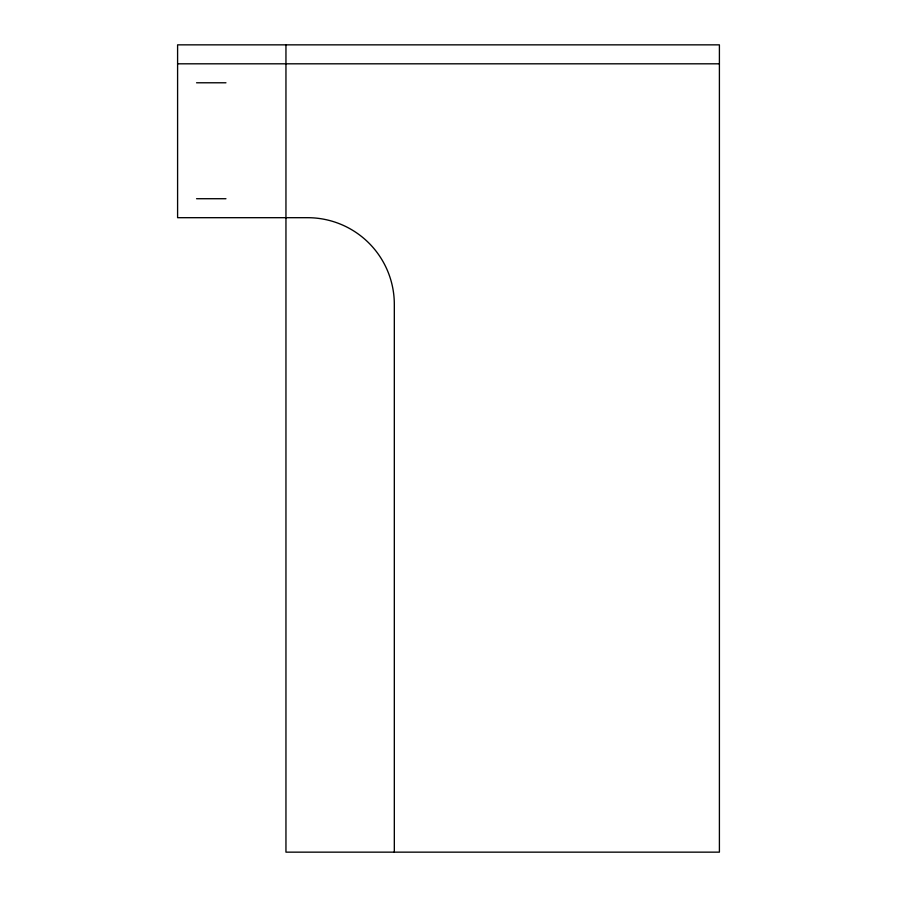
<?xml version="1.0" encoding="UTF-8"?>
<svg xmlns="http://www.w3.org/2000/svg" width="897" height="897" viewBox="0 0 897 897"><rect width="100%" height="100%" fill="white"/><g stroke="black" fill="none" stroke-linecap="round" stroke-linejoin="round"><path stroke-width="1.35" d="M177.595 63.81L719.405 63.81M196.555 82.782L225.954 82.782M196.555 198.719L225.954 198.719M394.321 852.15L394.321 304.375A86.695 86.695 0 0 0 307.626 217.691L177.595 217.691L177.595 44.85L719.405 44.85L719.405 852.15L285.952 852.15L285.952 44.85"/></g></svg>
